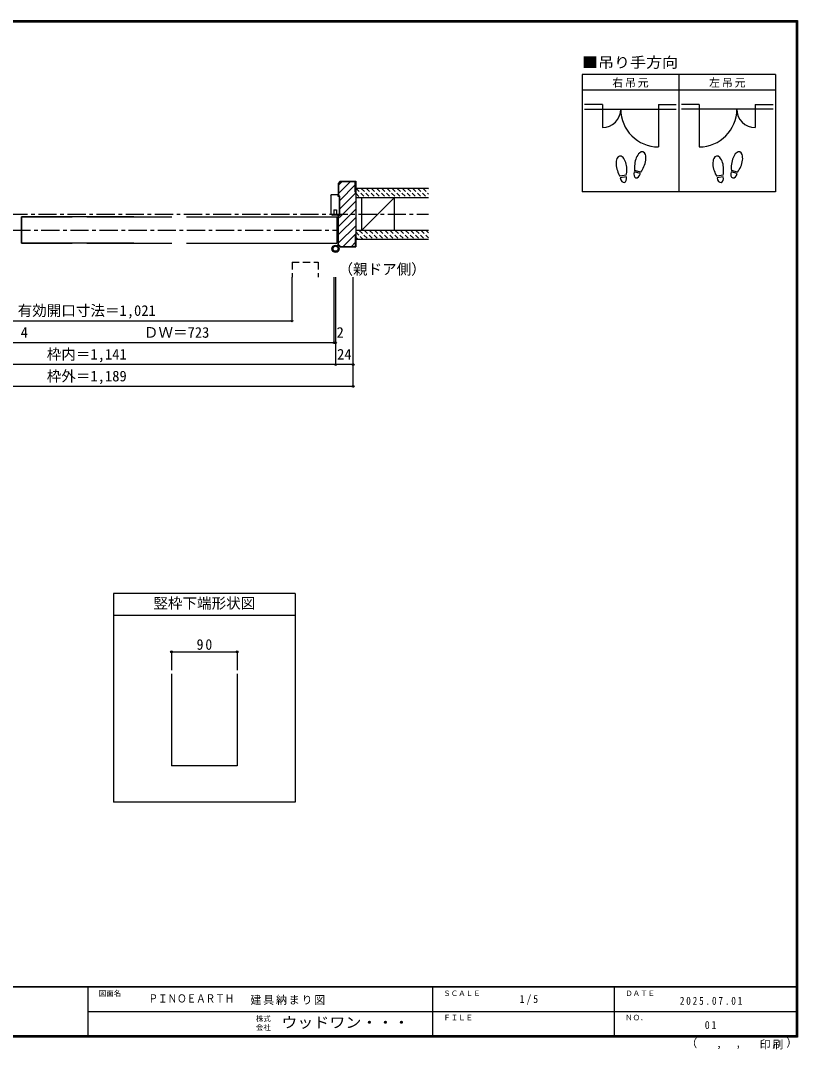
# Model space of a CAD drawing. Units: millimetres at full size, sheet at 1:5; details may follow other scales. Extents: x -973 to 977, y -718 to 696.
# Drawn here: x -91 to 977, y -718 to 696 of the extents above; entities that cross this region are included whole.
import ezdxf
from ezdxf.enums import TextEntityAlignment as Align

# ---------------------------------------------------------------- set-up
doc = ezdxf.new("R2010")
doc.units = ezdxf.units.MM
doc.header["$LTSCALE"] = 5
doc.header["$PDMODE"] = 32
doc.header["$PDSIZE"] = 2.5
for name, pattern in [('CHAIN1', [8, 5, -1, 1, -1]), ('DASHED1', [1.8, 1.2, -0.6]), ('DASHED2', [3, 2, -1])]:
    doc.linetypes.add(name, pattern=pattern)
for name, color, linetype in [('0-0_補助線', 7, 'Continuous'), ('0-1_通り芯', 7, 'CHAIN1'), ('0-3_仕上げ', 2, 'Continuous'), ('0-4_枠', 3, 'Continuous'), ('0-6_扉', 6, 'Continuous'), ('0-8_戸当り', 3, 'Continuous'), ('0-A_文字', 3, 'Continuous'), ('0-B_寸法', 7, 'Continuous'), ('0-C_ハッチ', 4, 'DASHED1'), ('F-0_補助線', 7, 'Continuous'), ('F-1_枠', 6, 'Continuous'), ('F-A_文字', 7, 'Continuous')]:
    doc.layers.add(name, color=color, linetype=linetype)
doc.styles.add('ＭＳ ゴシック', font='')
doc.styles.get('ＭＳ ゴシック').set_extended_font_data('MS Gothic')

# ---------------------------------------------------------------- blocks, each defined once
blk = doc.blocks.new('02')
at = {"layer": '0-0_補助線'}
for p, q in [((-4.998, -10.239), (-4.998, 14.761)), ((5.802, 17.761), (-3.198, 17.761)), ((6.802, 16.761), (6.802, -9.239)), ((-4.998, -10.239), (-0.698, -10.239)), ((2.702, -3.239), (2.702, -10.239)), ((5.802, -10.239), (2.702, -10.239)), ((5.002, -10.239), (4.402, -10.839))]:
    blk.add_line(p, q, dxfattribs=at)
for points in [[(-4.998, 14.761), (-3.198, 14.761), (-3.198, 17.761)], [(-3.469, -10.239), (-2.869, -10.839), (4.402, -10.839)], [(2.702, -3.239), (-0.698, -3.239), (-0.698, -10.239)]]:
    blk.add_lwpolyline(points, dxfattribs=at)
for centre, start, end in [((5.802, 16.761), 0, 90), ((5.802, -9.239), 270, 0)]:
    blk.add_arc(centre, 1, start, end, dxfattribs=at)

msp = doc.modelspace()

# ---------------------------------------------------------------- linework, layer by layer
at = {"layer": '0-0_補助線', "color": 3}
msp.add_line((345.653, 428.498), (347.654, 428.498), dxfattribs=at)
msp.add_lwpolyline([(347.654, 428.498), (347.654, 454.498), (345.653, 454.498)], dxfattribs=at)
at = {"layer": '0-0_補助線'}
for radius in [5, 3.5]:
    msp.add_circle((342.025, 382.283), radius, dxfattribs=at)
at = {"layer": '0-1_通り芯', "color": 4}
for p, q in [((-466.347, 430), (469.653, 430)), ((-342.347, 408), (345.653, 408))]:
    msp.add_line(p, q, dxfattribs=at)
at = {"layer": '0-1_通り芯'}
msp.add_line((-126.419, 408), (-84.633, 408), dxfattribs=at)
at = {"layer": '0-3_仕上げ'}
for p, q in [((469.653, 465), (369.653, 465)), ((469.653, 452.5), (369.653, 452.5)), ((469.653, 407.5), (369.653, 407.5)), ((469.653, 395), (369.653, 395))]:
    msp.add_line(p, q, dxfattribs=at)
at = {"layer": '0-3_仕上げ', "color": 3}
for p, q in [((377.653, 452.5), (377.653, 407.5)), ((422.653, 452.5), (422.653, 407.5))]:
    msp.add_line(p, q, dxfattribs=at)
at = {"layer": '0-3_仕上げ', "color": 7}
msp.add_line((422.653, 452.5), (377.653, 407.5), dxfattribs=at)
at = {"layer": '0-4_枠'}
for p, q in [((348.481, 475), (345.653, 472.172)), ((345.653, 472.172), (345.653, 454.5)), ((348.689, 474.5), (346.153, 471.964)), ((346.153, 471.964), (346.153, 454.5)), ((348.689, 474.5), (369.153, 474.5)), ((369.153, 460), (369.153, 474.5)), ((369.153, 460), (369.653, 460)), ((345.653, 387.828), (345.653, 428.5)), ((346.153, 388.036), (346.153, 428.5)), ((369.153, 400), (369.153, 385.5)), ((369.153, 400), (369.653, 400)), ((346.153, 388.036), (348.689, 385.5)), ((348.689, 385.5), (369.153, 385.5))]:
    msp.add_line(p, q, dxfattribs=at)
for points in [[(348.481, 475), (369.653, 475), (369.653, 385)], [(345.653, 387.828), (348.481, 385), (369.653, 385)]]:
    msp.add_lwpolyline(points, dxfattribs=at)
at = {"layer": '0-6_扉'}
for p, q in [((-89.384, 426), (-89.384, 390)), ((64.616, 426), (-89.384, 426)), ((0.153, 426), (117.135, 426)), ((137.135, 426), (343.653, 426)), ((343.653, 426), (343.653, 390)), ((-89.384, 390), (-19.847, 390)), ((64.616, 390), (-89.384, 390)), ((0.153, 390), (117.135, 390)), ((137.135, 390), (343.653, 390))]:
    msp.add_line(p, q, dxfattribs=at)
at = {"layer": '0-6_扉', "linetype": 'DASHED2'}
msp.add_line((282.158, 363.881), (282.158, 343.157), dxfattribs=at)
at = {"layer": '0-6_扉'}
msp.add_lwpolyline([(-89.384, 390), (-89.384, 426), (-19.847, 426)], dxfattribs=at)
at = {"layer": '0-6_扉', "linetype": 'DASHED2'}
msp.add_lwpolyline([(282.158, 363.881), (318.158, 363.881), (318.158, 343.157)], dxfattribs=at)
at = {"layer": '0-8_戸当り', "color": 2}
for p, q in [((708.639, 580.308), (684.139, 580.308)), ((708.639, 580.308), (708.639, 548.808)), ((785.639, 580.308), (810.139, 580.308)), ((785.639, 580.308), (785.639, 522.208)), ((841.639, 580.308), (817.139, 580.308)), ((841.639, 580.308), (841.639, 522.208)), ((918.639, 580.308), (943.139, 580.308)), ((918.639, 580.308), (918.639, 548.808)), ((684.139, 574.008), (810.139, 574.008)), ((943.139, 574.008), (817.139, 574.008))]:
    msp.add_line(p, q, dxfattribs=at)
at = {"layer": '0-8_戸当り'}
for p, q in [((741.457, 483.378), (732.811, 481.853)), ((741.822, 481.31), (733.175, 479.785)), ((760.924, 485.706), (752.444, 487.978)), ((761.468, 487.735), (752.987, 490.007)), ((874.457, 483.378), (865.811, 481.853)), ((874.822, 481.31), (866.175, 479.785)), ((893.924, 485.706), (885.444, 487.978)), ((894.468, 487.735), (885.987, 490.007))]:
    msp.add_line(p, q, dxfattribs=at)
at = {"layer": '0-8_戸当り', "color": 2}
for centre, radius, start, end in [((708.639, 574.008), 25.2, 270, 0), ((785.639, 574.008), 51.8, 180, 270), ((841.639, 574.008), 51.8, 270, 0), ((918.639, 574.008), 25.2, 180, 270)]:
    msp.add_arc(centre, radius, start, end, dxfattribs=at)
at = {"layer": '0-8_戸当り'}
for centre, major_axis, ratio, start_param, end_param in [((734.795, 495.877), (-2.445, 13.867), 0.5, 4.34059143, 8.22577918), ((760.713, 501.878), (3.644, 13.601), 0.5, 4.34059143, 8.22577918), ((867.795, 495.877), (-2.445, 13.867), 0.5, 4.34059143, 8.22577918), ((893.713, 501.878), (3.644, 13.601), 0.5, 4.34059143, 8.22577918), ((760.609, 501.489), (4.416, 16.48), 0.4, 1.85063327, 2.44287679), ((760.609, 501.489), (4.416, 16.48), 0.4, 3.84030852, 4.43255203), ((893.609, 501.489), (4.416, 16.48), 0.4, 1.85063327, 2.44287679), ((893.609, 501.489), (4.416, 16.48), 0.4, 3.84030852, 4.43255203), ((734.865, 495.481), (-2.963, 16.802), 0.4, 1.85063327, 2.44287679), ((737.498, 480.548), (-1.27, 7.205), 0.6, 1.57079633, 4.71238898), ((734.865, 495.481), (-2.963, 16.802), 0.4, 3.84030852, 4.43255203), ((756.684, 486.842), (1.894, 7.067), 0.6, 1.57079633, 4.71238898), ((867.865, 495.481), (-2.963, 16.802), 0.4, 1.85063327, 2.44287679), ((870.498, 480.548), (-1.27, 7.205), 0.6, 1.57079633, 4.71238898), ((867.865, 495.481), (-2.963, 16.802), 0.4, 3.84030852, 4.43255203), ((889.684, 486.842), (1.894, 7.067), 0.6, 1.57079633, 4.71238898)]:
    msp.add_ellipse(centre, major_axis=major_axis, ratio=ratio, start_param=start_param, end_param=end_param, dxfattribs=at)
at = {"layer": '0-A_文字'}
for p, q in [((680.639, 621.667), (680.639, 460.667)), ((946.639, 621.667), (680.639, 621.667)), ((813.639, 621.667), (813.639, 460.667)), ((680.639, 600.667), (946.639, 600.667)), ((286.653, -91.5), (36.653, -91.5)), ((286.653, -91.5), (286.653, -378.007)), ((286.653, -121.5), (36.653, -121.5)), ((116.653, -201.927), (116.653, -328.007)), ((206.653, -201.927), (206.653, -328.007)), ((206.653, -328.007), (116.653, -328.007)), ((286.653, -378.007), (36.653, -378.007))]:
    msp.add_line(p, q, dxfattribs=at)
at = {"layer": '0-A_文字', "color": 4}
for p, q in [((116.653, -171.5), (206.653, -171.5)), ((116.653, -171.5), (116.653, -196.76)), ((206.653, -171.5), (206.653, -196.76))]:
    msp.add_line(p, q, dxfattribs=at)
at = {"layer": '0-A_文字'}
for points in [[(946.639, 621.667), (946.639, 460.667), (680.639, 460.667)], [(286.653, -91.5), (36.653, -91.5), (36.653, -378.007)]]:
    msp.add_lwpolyline(points, dxfattribs=at)
at = {"layer": '0-A_文字', "color": 7}
for p in [(116.653, -171.5), (206.653, -171.5)]:
    msp.add_point(p, dxfattribs=at)
at = {"layer": '0-B_寸法', "color": 4}
for p, q in [((282.158, 283.157), (282.158, 343.157)), ((340.153, 253.157), (340.153, 343.157)), ((342.153, 223.157), (342.153, 343.157)), ((366.153, 193.157), (366.153, 343.157)), ((-281.852, 283.157), (282.158, 283.157)), ((342.153, 253.157), (-342.847, 253.157)), ((366.153, 223.157), (-366.847, 223.157)), ((366.153, 193.157), (-366.847, 193.157))]:
    msp.add_line(p, q, dxfattribs=at)
at = {"layer": '0-B_寸法'}
for p in [(282.158, 283.157), (340.153, 253.157), (342.153, 253.157), (342.153, 223.157), (366.153, 223.157), (366.153, 193.157)]:
    msp.add_point(p, dxfattribs=at)
at = {"layer": '0-C_ハッチ', "linetype": 'Continuous'}
for p, q in [((351.055, 474.5), (346.153, 469.598)), ((362.369, 474.5), (346.153, 458.284)), ((369.153, 469.97), (347.654, 448.471)), ((369.653, 459.157), (347.654, 437.158)), ((369.653, 447.842), (347.654, 425.844)), ((369.653, 436.529), (346.153, 413.029)), ((350.31, 428.5), (346.153, 424.343)), ((369.653, 425.216), (346.153, 401.716)), ((369.653, 413.902), (346.153, 390.402)), ((369.653, 402.588), (352.565, 385.5)), ((369.153, 390.775), (363.878, 385.5))]:
    msp.add_line(p, q, dxfattribs=at)
at = {"layer": '0-C_ハッチ'}
for p, q in [((369.653, 458.536), (375.689, 452.5)), ((370.26, 465), (382.76, 452.5)), ((377.331, 465), (389.831, 452.5)), ((384.402, 465), (396.902, 452.5)), ((391.474, 465), (403.974, 452.5)), ((398.545, 465), (411.045, 452.5)), ((405.616, 465), (418.116, 452.5)), ((412.687, 465), (425.187, 452.5)), ((419.758, 465), (432.258, 452.5)), ((426.829, 465), (439.329, 452.5)), ((433.9, 465), (446.4, 452.5)), ((440.971, 465), (453.471, 452.5)), ((448.042, 465), (460.542, 452.5)), ((455.113, 465), (467.613, 452.5)), ((462.184, 465), (469.653, 457.531)), ((469.255, 465), (469.653, 464.602)), ((369.653, 405.399), (380.052, 395)), ((369.653, 398.328), (372.981, 395)), ((374.623, 407.5), (387.123, 395)), ((381.694, 407.5), (394.194, 395)), ((388.765, 407.5), (401.265, 395)), ((395.836, 407.5), (408.336, 395)), ((402.908, 407.5), (415.408, 395)), ((409.979, 407.5), (422.479, 395)), ((417.05, 407.5), (429.55, 395)), ((424.121, 407.5), (436.621, 395)), ((431.192, 407.5), (443.692, 395)), ((438.263, 407.5), (450.763, 395)), ((445.334, 407.5), (457.834, 395)), ((452.405, 407.5), (464.905, 395)), ((459.476, 407.5), (469.653, 397.323)), ((466.547, 407.5), (469.653, 404.394))]:
    msp.add_line(p, q, dxfattribs=at)
at = {"layer": 'F-1_枠'}
for p, q in [((-973.347, 695.833), (976.653, 695.833)), ((-973.347, 695), (976.653, 695)), ((-973.347, 694.167), (976.653, 694.167)), ((974.986, 695.833), (974.986, -700.833)), ((975.82, 695.833), (975.82, -700.833)), ((976.653, 695.833), (976.653, -700.833)), ((976.653, -631.667), (-973.347, -631.667)), ((976.653, -632.5), (-973.347, -632.5)), ((1.653, -632.5), (1.653, -699.167)), ((474.986, -632.5), (474.986, -699.167)), ((724.986, -632.5), (724.986, -699.167)), ((1.653, -665.833), (974.986, -665.834)), ((976.653, -699.167), (-973.347, -699.167)), ((976.653, -700), (-973.347, -700)), ((976.653, -700.833), (-973.347, -700.833))]:
    msp.add_line(p, q, dxfattribs=at)

# ---------------------------------------------------------------- block references
at = {"layer": '0-0_補助線', "xscale": -1}
msp.add_blockref('02', (342.455, 439.237), dxfattribs=at)

# ---------------------------------------------------------------- texts
at = {"layer": '0-A_文字', "color": 7, "style": 'ＭＳ ゴシック', "width": 1.1}
msp.add_text('■吊り手方向', height=14.66, dxfattribs=at).set_placement((680.639, 626.667), align=Align.BOTTOM_LEFT)
at = {"layer": '0-A_文字', "color": 7, "style": 'ＭＳ ゴシック'}
for s, p in [('（親ドア側）', (346, 342.5)), ('竪枠下端形状図', (91.653, -116.5))]:
    msp.add_text(s, height=14.66, dxfattribs=at).set_placement(p, align=Align.BOTTOM_LEFT)
at = {"layer": '0-A_文字', "color": 7, "attachment_point": 7, "style": 'ＭＳ ゴシック'}
for s, insert, char_height in [('\\T1.17;右吊元', (722.139, 603.667), 11), ('\\T1.17;左吊元', (855.262, 603.667), 11), ('\\T1.27;\\W0.95;90', (151.028, -169), 14.66)]:
    msp.add_mtext(s, dxfattribs=dict(at, insert=insert, char_height=char_height))
at = {"layer": '0-B_寸法', "style": 'ＭＳ ゴシック'}
for s, p in [('有効開口寸法＝1,021', (-94.847, 285.657)), ('4', (-90.65, 255.657)), ('ＤＷ＝723', (78.635, 255.657)), ('2', (343.372, 255.657)), ('枠内＝1,141', (-54.847, 225.657)), ('24', (344.153, 225.657)), ('枠外＝1,189', (-54.847, 195.657))]:
    msp.add_text(s, height=14.66, dxfattribs=at).set_placement(p, align=Align.BOTTOM_LEFT)
at = {"layer": 'F-0_補助線', "style": 'ＭＳ ゴシック', "width": 0.85}
msp.add_text('ＰＩＮＯＥＡＲＴＨ', height=11, dxfattribs=at).set_placement((84.986, -656.667), align=Align.BOTTOM_LEFT)
at = {"layer": 'F-0_補助線', "insert": (224.986, -656.667), "char_height": 11, "attachment_point": 7, "style": 'ＭＳ ゴシック'}
msp.add_mtext('\\T1.17;建具納まり図', dxfattribs=at)
at = {"layer": 'F-A_文字', "style": 'ＭＳ ゴシック'}
for s, height, p in [('図面名', 7.331, (16.653, -646.667)), ('ＳＣＡＬＥ', 7.331, (489.986, -646.667)), ('ＤＡＴＥ', 7.331, (739.986, -646.667)), ('株式', 7.331, (232.486, -681.5)), ('ＦＩＬＥ', 7.331, (489.986, -680)), ('ＮＯ．', 7.331, (739.986, -680.001)), ('会社', 7.331, (232.486, -693.5)), ('（', 11, (823.992, -718.052)), ('）', 11, (961.387, -717.355)), (',', 11, (865.199, -718.052)), (',', 11, (891.686, -717.588))]:
    msp.add_text(s, height=height, dxfattribs=at).set_placement(p, align=Align.BOTTOM_LEFT)
at = {"layer": 'F-A_文字', "style": 'ＭＳ ゴシック', "width": 1.1}
msp.add_text('ウッドワン・・・', height=14.66, dxfattribs=at).set_placement((267.486, -692.5), align=Align.BOTTOM_LEFT)
at = {"layer": 'F-A_文字', "char_height": 11, "attachment_point": 7, "style": 'ＭＳ ゴシック'}
for s, insert in [('\\T1.38;\\W0.9;1/5', (594.986, -656.667)), ('\\T1.39;\\W0.85;2025.07.01', (814.986, -656.667)), ('\\T1.36;\\W0.9;01', (849.361, -690.001)), ('\\T1.17;印刷', (924.678, -717.82))]:
    msp.add_mtext(s, dxfattribs=dict(at, insert=insert))

doc.saveas('drawing.dxf')
